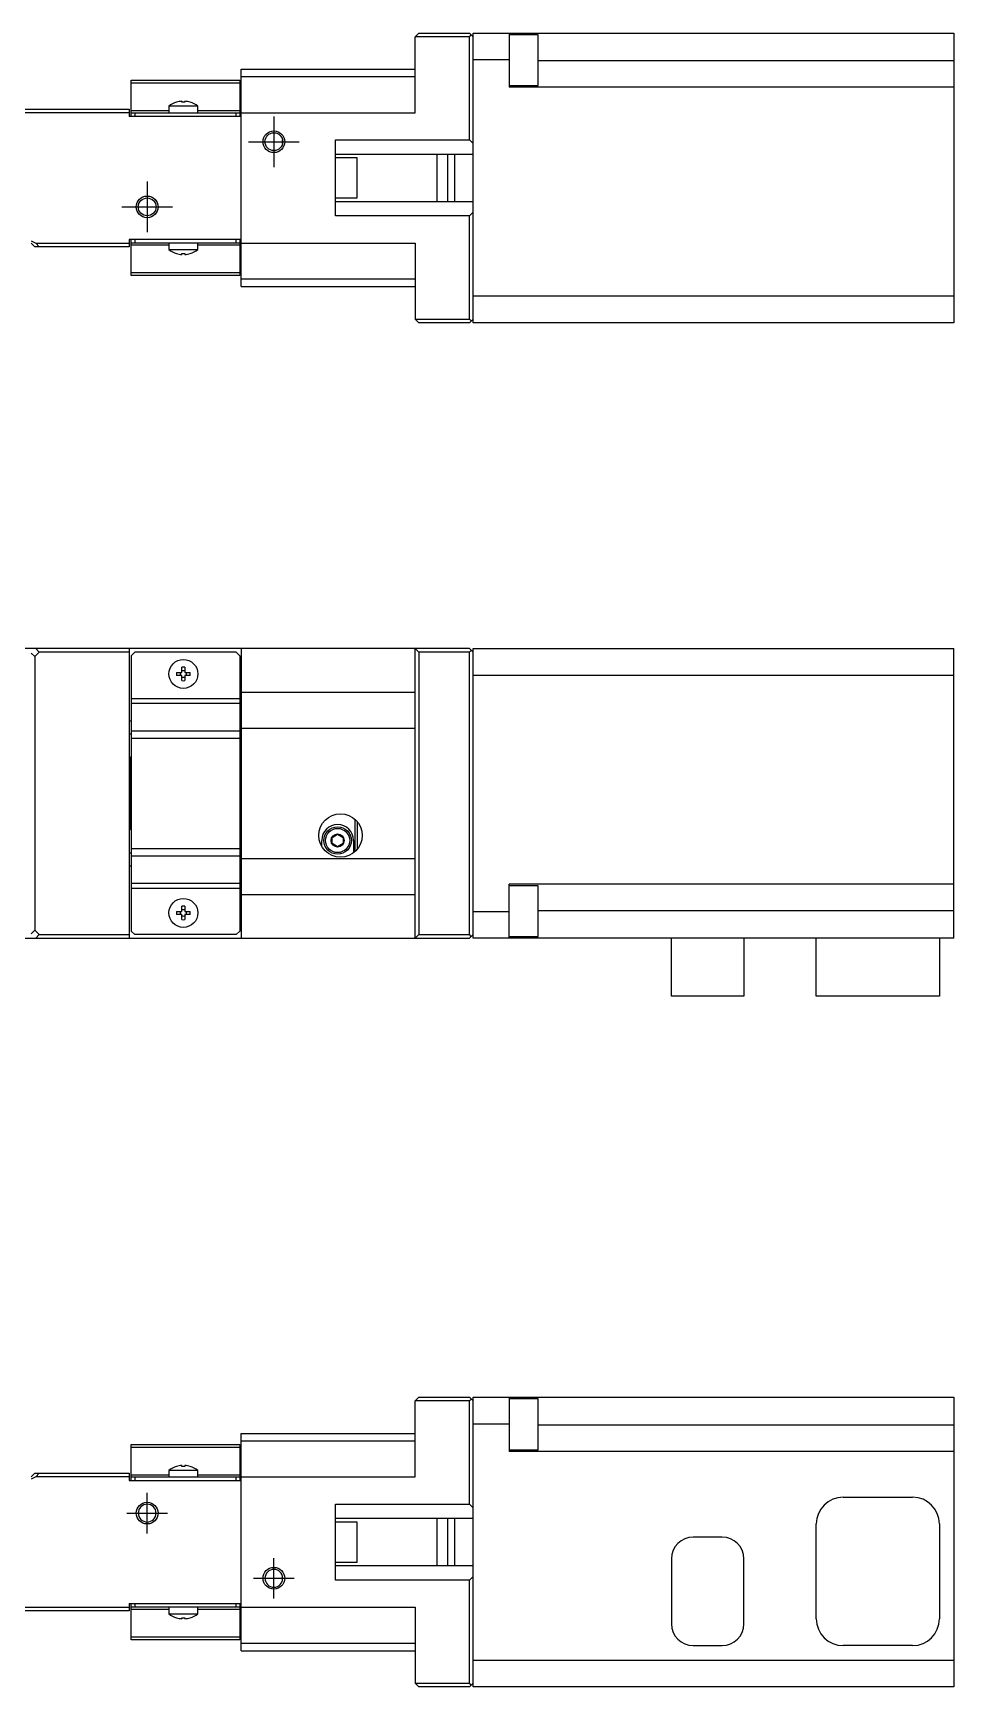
# Model space of a CAD drawing. Extents: x 0 to 582, y -8 to 238.
# Drawn here: x 148.8 to 275.9, y 10 to 238.4 of the extents above; entities that cross this region are included whole.
import ezdxf

# ---------------------------------------------------------------- set-up
doc = ezdxf.new("R2010")
doc.units = 0
doc.header["$LTSCALE"] = 0.5
doc.linetypes.add('CENTER', pattern=[50.8, 31.75, -6.35, 6.35, -6.35])
for name, color, linetype in [('MSM_CENTER', 1, 'CENTER'), ('MSM_CONTINUOUS', 7, 'CONTINUOUS'), ('MSM_NARROW', 5, 'CONTINUOUS')]:
    doc.layers.add(name, color=color, linetype=linetype)

msp = doc.modelspace()

# ---------------------------------------------------------------- linework, layer by layer
at = {"layer": 'MSM_CENTER'}
for p, q in [((182, 226.887476), (182, 219.887476)), ((178.5, 223.387476), (185.5, 223.387476)), ((164.5, 217.887476), (164.5, 210.887476)), ((161, 214.387476), (168, 214.387476)), ((164.5, 31.2), (164.5, 36.8)), ((161.7, 34), (167.3, 34)), ((182, 22.2), (182, 27.8)), ((179.2, 25), (184.8, 25))]:
    msp.add_line(p, q, dxfattribs=at)
at = {"layer": 'MSM_CONTINUOUS'}
for p, q in [((202, 238.387476), (201.5, 237.887476)), ((201.5, 227.387476), (201.5, 237.887476)), ((209, 237.887476), (201.5, 237.887476)), ((202, 238.387476), (209, 238.387476)), ((209.5, 237.887476), (209, 238.387476)), ((209, 237.887476), (209.25, 238.137476)), ((209, 223.637476), (209, 237.887476)), ((209.5, 198.387476), (209.5, 238.387476)), ((209.5, 238.387476), (275.9, 238.387476)), ((214.5, 238.387476), (214.5, 230.899251)), ((218.5, 238.150932), (214.5, 238.150932)), ((218.5, 231.150932), (218.5, 238.150932)), ((275.9, 238.387476), (275.9, 198.387476)), ((177.5, 233.387476), (201.5, 233.387476)), ((177.5, 203.387476), (177.5, 233.387476)), ((214.5, 234.687476), (209.5, 234.687476)), ((218.5, 234.599251), (275.9, 234.599251)), ((162.3, 226.887476), (162.3, 231.887476)), ((162.3, 231.887476), (177.3, 231.887476)), ((177.3, 231.448137), (162.3, 231.448137)), ((177.3, 231.887476), (177.3, 226.887476)), ((177.5, 232.387476), (201.5, 232.387476)), ((214.5, 231.150932), (218.5, 231.150932)), ((275.9, 230.899251), (214.5, 230.899251)), ((168.571291, 228.843209), (168.55, 228.843209)), ((169.3, 228.843209), (169.3, 228.974952)), ((169.7, 228.843209), (169.3, 228.843209)), ((169.7, 228.974952), (169.7, 228.843209)), ((170.45, 228.843209), (170.428708, 228.843209)), ((139.8, 227.887476), (162, 227.887476)), ((162, 227.387476), (140, 227.387476)), ((162, 227.887476), (162, 226.887476)), ((177.5, 226.887476), (162, 226.887476)), ((162.3, 227.68037), (167.5, 227.68037)), ((162.3, 227.387476), (177.3, 227.387476)), ((162.8, 227.387476), (162.8, 226.887476)), ((171.5, 228.285476), (167.5, 228.285476)), ((167.5, 228.285476), (167.5, 227.387476)), ((171.5, 227.387476), (171.5, 228.285476)), ((171.5, 227.68037), (177.3, 227.68037)), ((176.8, 226.887476), (176.8, 227.387476)), ((177.5, 227.387476), (201.5, 227.387476)), ((183.2, 223.119763), (183.2, 223.655189)), ((190.5, 223.637476), (209, 223.637476)), ((190.5, 213.137476), (190.5, 223.637476)), ((209.5, 221.637476), (190.5, 221.637476)), ((204.5, 221.637476), (204.5, 215.137476)), ((206, 215.137476), (206, 221.637476)), ((207, 215.137476), (207, 221.637476)), ((209.5, 223.137476), (209, 223.637476)), ((193.5, 221.137476), (190.5, 221.137476)), ((193.5, 215.637476), (193.5, 221.137476)), ((190.5, 215.637476), (193.5, 215.637476)), ((190.5, 215.137476), (209.5, 215.137476)), ((209, 213.137476), (190.5, 213.137476)), ((209, 213.137476), (209.5, 213.637476)), ((209, 198.887476), (209, 213.137476)), ((148.5, 209.693663), (149.112372, 209.387476)), ((149, 208.887476), (148.5, 209.387476)), ((162, 208.887476), (149, 208.887476)), ((149.112372, 209.387476), (162, 209.387476)), ((149.112372, 209.387476), (149.612372, 208.887476)), ((177.5, 209.887476), (162, 209.887476)), ((162, 209.887476), (162, 208.887476)), ((162.3, 204.887476), (162.3, 209.887476)), ((177.3, 209.387476), (162.3, 209.387476)), ((167.5, 209.094583), (162.3, 209.094583)), ((162.8, 209.887476), (162.8, 209.387476)), ((167.5, 209.387476), (167.5, 208.489477)), ((167.5, 208.489477), (171.5, 208.489477)), ((168.55, 207.931744), (168.571291, 207.931744)), ((169.3, 207.931744), (169.7, 207.931744)), ((169.3, 207.800001), (169.3, 207.931744)), ((169.7, 207.931744), (169.7, 207.800001)), ((170.428708, 207.931744), (170.45, 207.931744)), ((171.5, 208.489477), (171.5, 209.387476)), ((177.3, 209.094583), (171.5, 209.094583)), ((176.8, 209.387476), (176.8, 209.887476)), ((177.3, 209.887476), (177.3, 204.887476)), ((177.5, 209.387476), (201.5, 209.387476)), ((201.5, 209.387476), (201.5, 198.887476)), ((162.3, 205.326816), (177.3, 205.326816)), ((177.3, 204.887476), (162.3, 204.887476)), ((201.5, 204.387476), (177.5, 204.387476)), ((177.5, 203.387476), (201.5, 203.387476)), ((209.5, 202.087476), (275.9, 202.087476)), ((201.5, 198.887476), (209, 198.887476)), ((201.5, 198.887476), (202, 198.387476)), ((209.25, 198.637476), (209, 198.887476)), ((209, 198.387476), (209.5, 198.887476)), ((209, 198.387476), (202, 198.387476)), ((275.9, 198.387476), (209.5, 198.387476)), ((209, 153.387476), (140, 153.387476)), ((149.112372, 153.387476), (149.612372, 152.887476)), ((162, 153.387476), (162, 113.387476)), ((177.5, 153.387476), (177.5, 113.387476)), ((201.5, 153.387476), (202, 152.887476)), ((201.5, 113.387476), (201.5, 153.387476)), ((209.5, 152.887476), (209, 153.387476)), ((209, 152.887476), (209.25, 153.137476)), ((209.5, 113.387476), (209.5, 153.387476)), ((209.5, 153.387476), (275.9, 153.387476)), ((275.9, 113.387476), (275.9, 153.387476)), ((149, 152.275104), (148.5, 152.775104)), ((149.612372, 152.887476), (149, 152.275104)), ((149, 152.275104), (149, 114.499848)), ((162, 152.887476), (149.612372, 152.887476)), ((162.8, 152.887476), (162.3, 152.387476)), ((162.3, 152.387476), (162.3, 114.387476)), ((176.8, 152.887476), (162.8, 152.887476)), ((169.3, 150.087476), (169.3, 150.816185)), ((169.7, 150.816185), (169.7, 150.087476)), ((177.3, 152.387476), (176.8, 152.887476)), ((177.3, 152.387476), (177.3, 114.387476)), ((209, 152.887476), (202, 152.887476)), ((202, 152.887476), (202, 113.887476)), ((209, 113.887476), (209, 152.887476)), ((168.571291, 150.087476), (169.3, 150.087476)), ((169.3, 149.687476), (168.571291, 149.687476)), ((169.3, 148.958767), (169.3, 149.687476)), ((169.7, 150.087476), (170.428708, 150.087476)), ((169.7, 149.687476), (169.7, 148.958767)), ((170.428708, 149.687476), (169.7, 149.687476)), ((275.9, 149.687476), (209.5, 149.687476)), ((162.3, 146.508796), (177.3, 146.508796)), ((177.5, 147.387476), (201.5, 147.387476)), ((177.3, 145.80169), (162.3, 145.80169)), ((162.3, 143.387476), (162, 143.387476)), ((162, 141.637476), (162.3, 141.637476)), ((162.3, 142.033923), (177.3, 142.033923)), ((177.5, 143.387476), (177.3, 143.387476)), ((177.5, 142.387476), (201.5, 142.387476)), ((177.3, 140.973262), (162.3, 140.973262)), ((177.5, 140.660447), (177.3, 140.660447)), ((162.2, 138.387476), (162, 138.187476)), ((162.2, 138.387476), (162.2, 128.387476)), ((162.3, 138.387476), (162.2, 138.387476)), ((177.5, 138.160447), (177.3, 138.160447)), ((177.3, 135.660447), (177.5, 135.660447)), ((177.5, 131.114505), (177.3, 131.114505)), ((162, 128.587476), (162.2, 128.387476)), ((162.2, 128.387476), (162.3, 128.387476)), ((177.3, 128.614505), (177.5, 128.614505)), ((193.2, 129.823544), (193.2, 125.351408)), ((193.5, 129.513612), (193.5, 125.66134)), ((193.5, 129.387476), (193.6, 129.387476)), ((162.3, 125.80169), (177.3, 125.80169)), ((177.3, 126.114505), (177.5, 126.114505)), ((188.6, 126.090813), (188.6, 126.887476)), ((190.05, 127.320489), (190.8, 127.753501)), ((190.05, 126.454463), (190.05, 127.320489)), ((190.8, 126.021451), (190.05, 126.454463)), ((190.8, 127.753501), (191.55, 127.320489)), ((191.55, 126.454463), (190.8, 126.021451)), ((191.55, 127.320489), (191.55, 126.454463)), ((193, 126.887476), (193, 125.187476)), ((162.3, 125.137476), (162, 125.137476)), ((162, 123.387476), (162.3, 123.387476)), ((177.3, 124.741029), (162.3, 124.741029)), ((177.3, 123.387476), (177.5, 123.387476)), ((177.5, 124.387476), (201.5, 124.387476)), ((162.3, 120.973262), (177.3, 120.973262)), ((177.3, 120.266156), (162.3, 120.266156)), ((201.5, 119.387476), (177.5, 119.387476)), ((214.5, 113.387476), (214.5, 120.875701)), ((275.9, 120.875701), (214.5, 120.875701)), ((218.5, 120.62402), (214.5, 120.62402)), ((218.5, 113.62402), (218.5, 120.62402)), ((168.571291, 117.087476), (169.3, 117.087476)), ((169.3, 116.687476), (168.571291, 116.687476)), ((169.3, 117.087476), (169.3, 117.816185)), ((169.3, 115.958767), (169.3, 116.687476)), ((169.7, 117.816185), (169.7, 117.087476)), ((169.7, 117.087476), (170.428708, 117.087476)), ((169.7, 116.687476), (169.7, 115.958767)), ((170.428708, 116.687476), (169.7, 116.687476)), ((209.5, 117.087476), (214.5, 117.087476)), ((275.9, 117.175701), (218.5, 117.175701)), ((148.5, 113.999848), (149, 114.499848)), ((149, 114.499848), (149.612372, 113.887476)), ((162.3, 114.387476), (162.8, 113.887476)), ((176.8, 113.887476), (177.3, 114.387476)), ((140, 113.387476), (209, 113.387476)), ((149.612372, 113.887476), (149.112372, 113.387476)), ((149.612372, 113.887476), (162, 113.887476)), ((176.8, 113.887476), (162.8, 113.887476)), ((202, 113.887476), (201.5, 113.387476)), ((202, 113.887476), (209, 113.887476)), ((209.25, 113.637476), (209, 113.887476)), ((209, 113.387476), (209.5, 113.887476)), ((275.9, 113.387476), (209.5, 113.387476)), ((214.5, 113.62402), (218.5, 113.62402)), ((236.9, 105.387476), (236.9, 113.387476)), ((246.9, 113.387476), (246.9, 105.387476)), ((256.9, 105.387476), (256.9, 113.387476)), ((273.9, 113.387476), (273.9, 105.387476)), ((246.9, 105.387476), (236.9, 105.387476)), ((273.9, 105.387476), (256.9, 105.387476)), ((202, 50), (201.5, 49.5)), ((209, 49.5), (201.5, 49.5)), ((201.5, 39), (201.5, 49.5)), ((202, 50), (209, 50)), ((209.5, 49.5), (209, 50)), ((209, 49.5), (209.25, 49.75)), ((209, 35.25), (209, 49.5)), ((209.5, 10), (209.5, 50)), ((209.5, 50), (275.9, 50)), ((214.5, 50), (214.5, 42.511775)), ((218.5, 49.763456), (214.5, 49.763456)), ((218.5, 42.763456), (218.5, 49.763456)), ((275.9, 50), (275.9, 10)), ((214.5, 46.3), (209.5, 46.3)), ((218.5, 46.211775), (275.9, 46.211775)), ((162.3, 38.5), (162.3, 43.5)), ((162.3, 43.5), (177.3, 43.5)), ((177.3, 43.5), (177.3, 38.5)), ((177.5, 45), (201.5, 45)), ((177.5, 15), (177.5, 45)), ((177.5, 44), (201.5, 44)), ((177.3, 43.060661), (162.3, 43.060661)), ((214.5, 42.763456), (218.5, 42.763456)), ((275.9, 42.511775), (214.5, 42.511775)), ((148.5, 39), (149, 39.5)), ((149.112372, 39), (148.5, 38.693814)), ((149, 39.5), (162, 39.5)), ((149.612372, 39.5), (149.112372, 39)), ((162, 39), (149.112372, 39)), ((162, 39.5), (162, 38.5)), ((162.3, 39.292894), (167.5, 39.292894)), ((162.3, 39), (177.3, 39)), ((162.8, 39), (162.8, 38.5)), ((171.5, 39.898), (167.5, 39.898)), ((167.5, 39.898), (167.5, 39)), ((168.571291, 40.455733), (168.55, 40.455733)), ((169.3, 40.455733), (169.3, 40.587476)), ((169.7, 40.455733), (169.3, 40.455733)), ((169.7, 40.587476), (169.7, 40.455733)), ((170.45, 40.455733), (170.428708, 40.455733)), ((171.5, 39), (171.5, 39.898)), ((171.5, 39.292894), (177.3, 39.292894)), ((176.8, 38.5), (176.8, 39)), ((177.5, 39), (201.5, 39)), ((162, 38.5), (177.5, 38.5)), ((190.5, 24.75), (190.5, 35.25)), ((190.5, 35.25), (209, 35.25)), ((209.5, 34.75), (209, 35.25)), ((260.6, 36.2), (270.2, 36.2)), ((209.5, 33.25), (190.5, 33.25)), ((193.5, 32.75), (190.5, 32.75)), ((193.5, 27.25), (193.5, 32.75)), ((204.5, 33.25), (204.5, 26.75)), ((206, 26.75), (206, 33.25)), ((207, 26.75), (207, 33.25)), ((256.9, 19.4), (256.9, 32.5)), ((273.9, 32.5), (273.9, 19.4)), ((243.9, 30.7), (239.9, 30.7)), ((236.9, 27.7), (236.9, 18.7)), ((246.9, 18.7), (246.9, 27.7)), ((183.2, 24.732287), (183.2, 25.267713)), ((190.5, 27.25), (193.5, 27.25)), ((190.5, 26.75), (209.5, 26.75)), ((209, 24.75), (209.5, 25.25)), ((209, 24.75), (190.5, 24.75)), ((209, 10.5), (209, 24.75)), ((146.5, 21), (162, 21)), ((162, 21.5), (177.5, 21.5)), ((162, 21.5), (162, 20.5)), ((162.3, 16.5), (162.3, 21.5)), ((177.3, 21), (162.3, 21)), ((167.5, 20.707107), (162.3, 20.707107)), ((162.8, 21.5), (162.8, 21)), ((167.5, 21), (167.5, 20.102001)), ((171.5, 20.102001), (171.5, 21)), ((177.3, 20.707107), (171.5, 20.707107)), ((176.8, 21), (176.8, 21.5)), ((177.3, 21.5), (177.3, 16.5)), ((177.5, 21), (201.5, 21)), ((201.5, 21), (201.5, 10.5)), ((162, 20.5), (70.5, 20.5)), ((167.5, 20.102001), (171.5, 20.102001)), ((168.55, 19.544268), (168.571291, 19.544268)), ((169.3, 19.544268), (169.7, 19.544268)), ((169.3, 19.412525), (169.3, 19.544268)), ((169.7, 19.544268), (169.7, 19.412525)), ((170.428708, 19.544268), (170.45, 19.544268)), ((162.3, 16.93934), (177.3, 16.93934)), ((177.3, 16.5), (162.3, 16.5)), ((201.5, 16), (177.5, 16)), ((177.5, 15), (201.5, 15)), ((239.9, 15.7), (243.9, 15.7)), ((270.2, 15.7), (260.6, 15.7)), ((209.5, 13.7), (275.9, 13.7)), ((201.5, 10.5), (209, 10.5)), ((201.5, 10.5), (202, 10)), ((209, 10), (202, 10)), ((209.25, 10.25), (209, 10.5)), ((209, 10), (209.5, 10.5)), ((275.9, 10), (209.5, 10))]:
    msp.add_line(p, q, dxfattribs=at)
for centre, radius in [((182, 223.387476), 1.2295), ((164.5, 214.387476), 1.2295), ((169.5, 149.887476), 2), ((191.2, 127.587476), 3), ((190.8, 126.887476), 1.9), ((190.8, 126.887476), 1.66906), ((190.8, 126.887476), 0.9), ((169.5, 116.887476), 2)]:
    msp.add_circle(centre, radius, dxfattribs=at)
at = {"layer": 'MSM_CONTINUOUS', "extrusion": (0, 0, -1)}
for centre in [(-164.5, 34), (-182, 25)]:
    msp.add_circle(centre, 1.2295, dxfattribs=at)
at = {"layer": 'MSM_CONTINUOUS'}
for centre, radius, start, end in [((169.5, 225.787476), 3.2, 107.270005, 128.682187), ((169.5, 225.787476), 3.193744, 93.59035, 106.905258), ((169.5, 225.787476), 3.193744, 73.094742, 86.40965), ((169.5, 225.787476), 3.2, 51.317813, 72.729995), ((169.5, 210.987476), 3.2, 231.317813, 252.729995), ((169.5, 210.987476), 3.193744, 253.094742, 266.40965), ((169.5, 210.987476), 3.193744, 273.59035, 286.905258), ((169.5, 210.987476), 3.2, 287.270005, 308.682187), ((169.5, 149.887476), 0.95, 77.846803, 102.153197), ((169.5, 149.887476), 0.95, 167.846803, 192.153197), ((169.5, 149.887476), 0.435085, 152.633517, 207.366483), ((169.5, 149.887476), 0.435085, 62.633517, 117.366483), ((169.5, 149.887476), 0.435085, 242.633517, 297.366483), ((169.5, 149.887476), 0.95, 257.846803, 282.153197), ((169.5, 149.887476), 0.435085, 332.633517, 27.366483), ((169.5, 149.887476), 0.95, 347.846803, 12.153197), ((190.8, 126.88746), 2.2, 0.000405, 179.999595), ((169.5, 116.887476), 0.95, 167.846803, 192.153197), ((169.5, 116.887476), 0.435085, 152.633517, 207.366483), ((169.5, 116.887476), 0.95, 77.846803, 102.153197), ((169.5, 116.887476), 0.435085, 62.633517, 117.366483), ((169.5, 116.887476), 0.435085, 242.633517, 297.366483), ((169.5, 116.887476), 0.435085, 332.633517, 27.366483), ((169.5, 116.887476), 0.95, 347.846803, 12.153197), ((169.5, 116.887476), 0.95, 257.846803, 282.153197), ((169.5, 37.4), 3.2, 107.270005, 128.682187), ((169.5, 37.4), 3.193744, 93.59035, 106.905258), ((169.5, 37.4), 3.193744, 73.094742, 86.40965), ((169.5, 37.4), 3.2, 51.317813, 72.729995), ((260.6, 32.5), 3.7, 90, 180), ((270.2, 32.5), 3.7, 0, 90), ((239.9, 27.7), 3, 90, 180), ((243.9, 27.7), 3, 0, 90), ((169.5, 22.6), 3.2, 231.317813, 252.729995), ((169.5, 22.6), 3.193744, 253.094742, 266.40965), ((169.5, 22.6), 3.193744, 273.59035, 286.905258), ((169.5, 22.6), 3.2, 287.270005, 308.682187), ((239.9, 18.7), 3, 180, 270), ((243.9, 18.7), 3, 270, 0), ((260.6, 19.4), 3.7, 180, 270), ((270.2, 19.4), 3.7, 270, 0)]:
    msp.add_arc(centre, radius, start, end, dxfattribs=at)
at = {"layer": 'MSM_NARROW'}
for centre in [(182, 223.387476), (164.5, 214.387476), (164.5, 34), (182, 25)]:
    msp.add_circle(centre, 1.5, dxfattribs=at)

doc.saveas('drawing.dxf')
